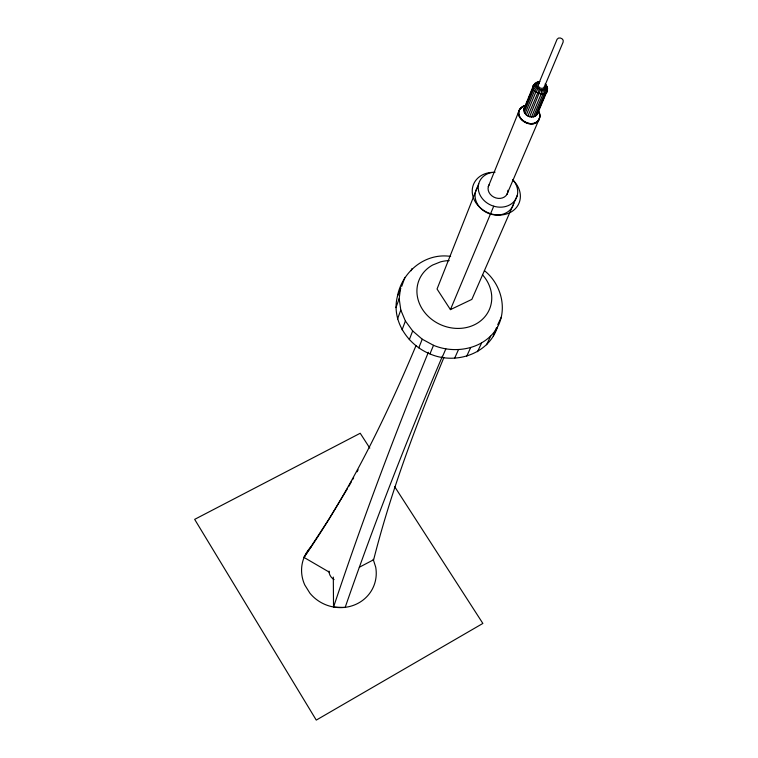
<?xml version="1.0" encoding="UTF-8"?>
<svg xmlns="http://www.w3.org/2000/svg" width="758" height="758" viewBox="0 0 758 758"><rect width="100%" height="100%" fill="white"/><g stroke="black" fill="none" stroke-linecap="round" stroke-linejoin="round"><path stroke-width="1.14" d="M546.044 85.787L545.656 87.862L543.012 89.624L542.899 94.219L533.348 116.912C528.231 118.106 521.779 112.752 524.441 107.456M537.99 111.151C538.303 113.975 536.048 116.448 533.348 116.912M536.209 82.442L539.772 81.656C517.098 88.544 556.931 104.576 545.22 83.797L547.191 86.753M543.012 89.624C538.786 90.932 534.011 84.508 538.692 82.016M450.631 256.403C425.143 252.547 401.854 271.885 397.363 296.586C391.204 320.691 407.87 345.032 429.947 353.901C454.904 364.939 488.503 354.46 497.409 327.276C507.794 308.392 500.886 283.625 484.381 270.625M395.951 307.615L399.182 298.661L400.584 287.557M541.818 89.7L541.041 94.343L531.529 117.045M540.587 89.51L529.671 116.751M442.369 356.307C407.254 438.939 374.49 522.603 345.146 607.471L333.529 607.139C362.116 521.087 394.065 436.191 428.365 352.262M401.664 286.477L404.924 277.371M411.158 270.729L411.897 268.692M397.552 318.91L400.802 310.041L399.182 298.661M402.081 329.806L405.388 321.022L400.802 310.041M409.301 339.66L412.674 330.943L405.388 321.022M493.269 335.936L496.471 327.75M478.705 183.777L437.044 289.025L450.423 309.624L471.855 299.391L517.278 195.403M418.767 347.856L422.244 339.214L412.674 330.943M488.294 186.667L518.927 111.199M523.882 108.925L533.803 84.612L537.128 83.418M525.446 106.234L528.118 99.696M529.018 97.517L530.354 94.257M531.244 92.078L534.816 83.371L537.782 82.613M523.797 110.516L533.149 87.71L536.711 85.417M524.204 112.137L533.566 89.349L536.986 86.478M525.067 113.662L534.447 90.903L537.555 87.483M538.474 84.29L557.073 39.293C558.788 36.223 564.454 38.762 563.137 42.078L544.31 86.98M526.317 114.998L535.735 92.258L538.379 88.354M443.932 357.435C416.729 423.447 391.185 490.417 373.656 559.726L359.339 567.24M527.89 116.05L539.421 89.046M429.947 353.901L433.519 345.316C455.615 354.573 484.817 348.955 497.409 327.276M450.423 309.624L493.733 206.195M534.996 116.362L544.576 93.67L544.102 89.264M538.436 110.289L539.81 107.03M540.729 104.869L542.103 101.619M543.022 99.45L544.396 96.2M544.405 95.972L545.779 92.722M546.679 90.78L547.608 88.392L545.788 84.801M536.361 115.443L545.968 92.741L545.002 88.667M537.356 114.212L547.541 90.003L546.016 86.905M397.789 295.573L400.802 288.495M416.057 345.525C385.083 419.25 349.675 491.582 303.967 557.395L329.143 572.082M506.837 194.579L539.753 117.68L539.961 115.32L538.654 111.379M442.141 357.444L445.837 348.888M454.629 358.25L458.438 349.722M466.663 356.298L470.585 347.761M477.521 351.712L481.529 343.156M486.56 344.776L490.644 336.182M497.741 324.727L501.436 316.967M348.604 486.683L351.409 481.728M352.536 479.748L353.654 477.758M357.018 471.808L358.136 469.827M347.439 488.654L328.887 519.239L303.967 557.395M538.834 119.83C529.245 133.323 507.339 110.516 526.09 105.419M533.234 86.099L536.768 84.375M525.72 105.447C502.023 115.244 543.391 137.056 539.364 112.572M537.886 81.902L539.734 81.779M422.244 339.214L433.519 345.316M369.8 448.111L360.221 433.254L194.664 519.363L316.266 720.1L482.865 623.436L394.71 486.74M546.063 85.796L546.414 86.431M545.656 87.862L546.973 91.491M373.201 559.319L375.712 567.183A37.663 35.503 22.6 0 1 354.365 604.998A37.663 35.503 22.6 0 1 309.918 593.201L304.782 584.968A37.663 35.503 22.6 0 1 311.055 546.831M333.312 577.084L333.529 607.139M334.07 579.576A10.062 9.484 22.6 0 1 329.01 571.106M482.467 274.737A38.118 33.163 22.6 0 1 478.052 322.747A38.118 33.163 22.6 0 1 424.584 312.315A38.118 33.163 22.6 0 1 432.666 265.016L440.55 261.861A38.118 33.163 22.6 0 1 449.21 260.581M513.82 203.315A20.03 16.922 22.6 0 1 487.962 213.169A20.03 16.922 22.6 0 1 477.303 187.738M512.711 179.693A20.182 17.008 22.6 0 1 508.031 205.712A20.182 17.008 22.6 0 1 479.359 193.48A20.182 17.008 22.6 0 1 495.078 172.17M512.503 179.75A24.607 20.75 22.6 0 1 510.134 212.543A24.607 20.75 22.6 0 1 474.053 199.439A24.607 20.75 22.6 0 1 492.16 172.369M507.926 190.267A10.167 8.565 22.6 0 1 495.855 197.933A10.167 8.565 22.6 0 1 489.185 184.62M538.682 111.189A10.887 8.954 22.6 0 1 533.755 123.251A10.887 8.954 22.6 0 1 519.42 116.524A10.887 8.954 22.6 0 1 526.043 105.258M544.509 86.327A3.212 2.625 22.6 0 1 539.876 87.805A3.212 2.625 22.6 0 1 539.431 83.295"/></g></svg>
